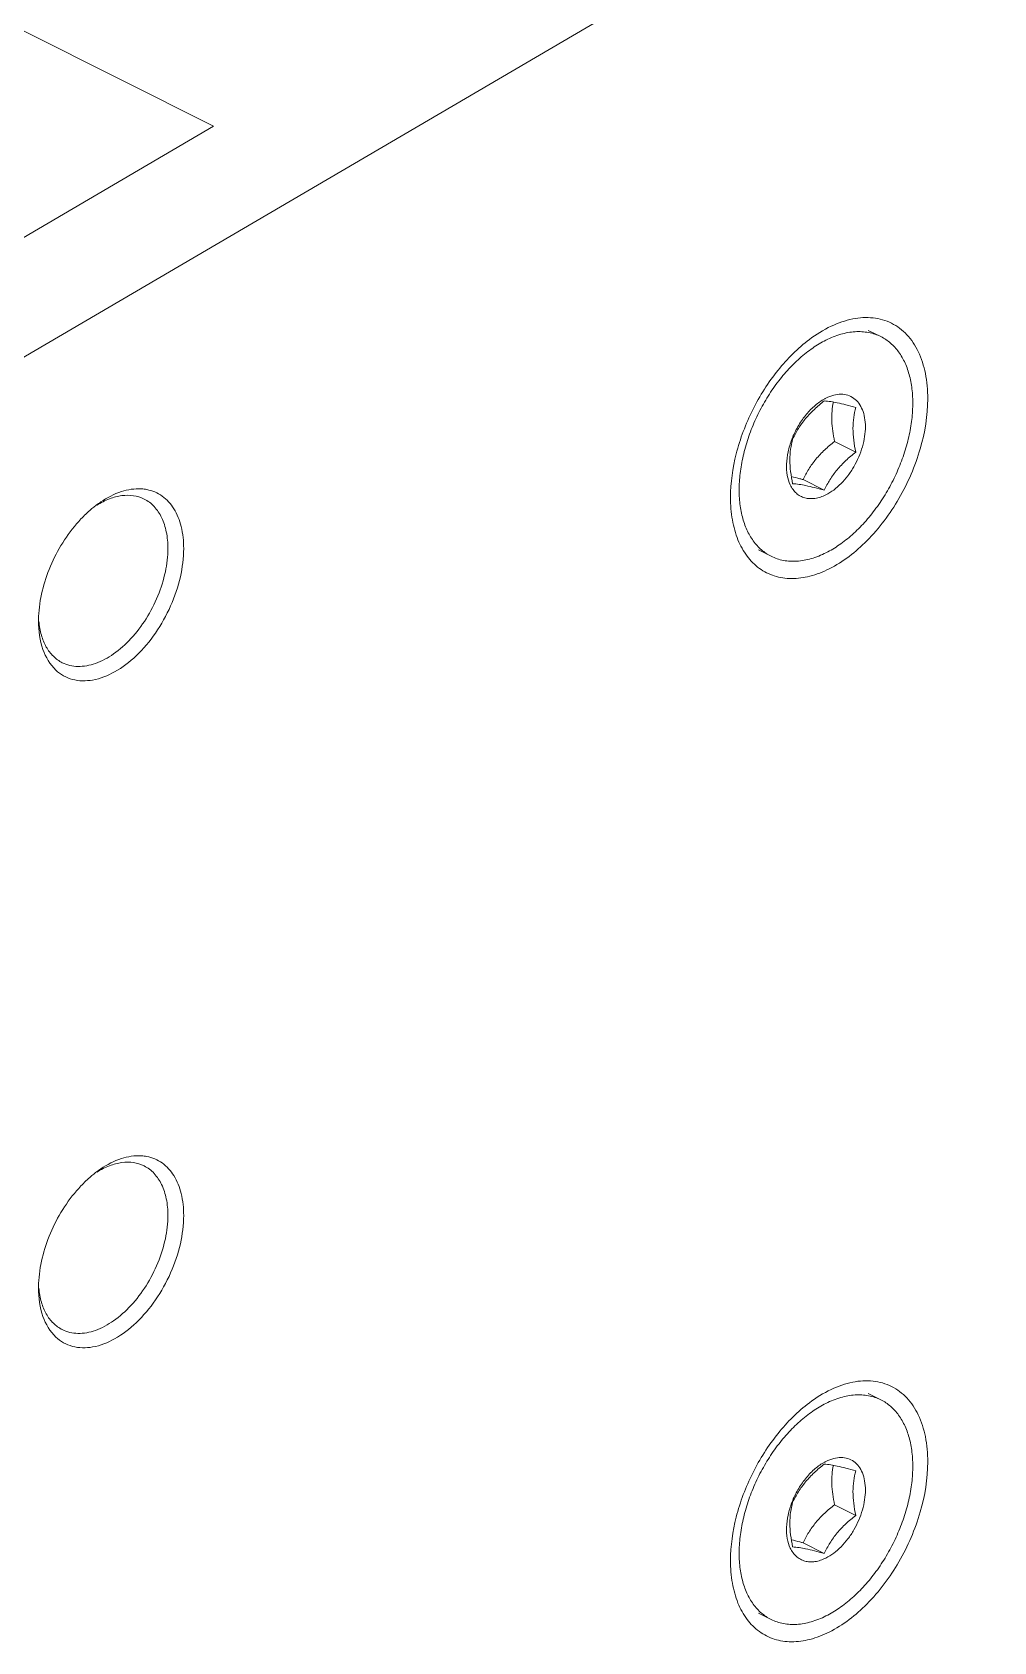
# Model space of a CAD drawing. Header units: millimetres. Extents: x 0 to 2524, y 0 to 1785.
# Drawn here: x 1518 to 1552.5, y 658.3 to 716 of the extents above; entities that cross this region are included whole.
import ezdxf

# ---------------------------------------------------------------- set-up
doc = ezdxf.new("R2010")
doc.units = ezdxf.units.MM
doc.header["$LTSCALE"] = 0.1
doc.layers.get('0').update_dxf_attribs({"lineweight": 13})

msp = doc.modelspace()

# ---------------------------------------------------------------- linework, layer by layer
for p, q in [((1503.926, 696.304), (1555.035, 726.235)), ((1517.7, 716.039), (1524.488, 712.645)), ((1524.488, 712.645), (1499.967, 698.284)), ((1548.405, 705.096), (1547.952, 705.322)), ((1547.506, 700.957), (1546.745, 701.338)), ((1546.375, 699.592), (1545.614, 699.972)), ((1544.469, 697.225), (1544.017, 697.451)), ((1548.405, 666.991), (1547.952, 667.217)), ((1547.506, 662.852), (1546.745, 663.233)), ((1546.375, 661.487), (1545.614, 661.867)), ((1544.469, 659.12), (1544.017, 659.346))]:
    msp.add_line(p, q)
for centre, radius, start, end in [((1547.199, 701.371), 1.702, 116.60985, 120.07327), ((1548.186, 700.28), 3.183, 158.69714, 159.11855), ((1522.543, 696.065), 3.751, 124.08114, 126.89797), ((1521.803, 698.107), 1.537, 79.01791, 86.65088), ((1522.677, 695.885), 3.975, 126.88303, 128.18477), ((1522.419, 694.892), 4.21, 176.19073, 177.925), ((1522.187, 694.9), 3.978, 177.92136, 179.98893), ((1521.803, 674.205), 1.537, 79.01791, 86.65088), ((1522.677, 671.983), 3.975, 126.88303, 128.18477), ((1522.543, 672.162), 3.751, 124.08114, 126.89797), ((1522.187, 670.998), 3.978, 177.92136, 179.98893), ((1522.419, 670.99), 4.21, 176.19073, 177.925), ((1547.199, 663.266), 1.702, 116.60985, 120.07327), ((1548.186, 662.174), 3.183, 158.69714, 159.11855)]:
    msp.add_arc(centre, radius, start, end)
for points, knots in [([(1550.086, 702.872), (1550.086, 703.176), (1550.036, 703.755), (1549.789, 704.547), (1549.375, 705.181), (1548.806, 705.615), (1548.117, 705.81), (1547.361, 705.761), (1546.579, 705.484), (1546.086, 705.175), (1545.843, 704.993)], [0, 0, 0, 0, 0.144821, 0.274812, 0.391414, 0.499998, 0.608577, 0.72521, 0.855132, 1, 1, 1, 1]), ([(1545.843, 704.993), (1545.424, 704.679), (1544.649, 703.9), (1543.76, 702.499), (1543.172, 700.947), (1543.015, 699.859), (1543.015, 699.336)], [0, 0, 0, 0, 0.240928, 0.500006, 0.759048, 1, 1, 1, 1]), ([(1546.437, 704.971), (1546.272, 704.889), (1545.944, 704.691), (1545.48, 704.324), (1545.04, 703.883), (1544.632, 703.38), (1544.266, 702.825), (1543.95, 702.231), (1543.692, 701.613), (1543.497, 700.984), (1543.371, 700.359), (1543.316, 699.752), (1543.333, 699.178), (1543.423, 698.648), (1543.584, 698.176), (1543.814, 697.772), (1544.108, 697.446), (1544.345, 697.287), (1544.469, 697.225)], [0, 0, 0, 0, 0.05982, 0.123742, 0.191197, 0.261436, 0.333522, 0.406431, 0.479094, 0.550455, 0.619524, 0.685439, 0.747526, 0.805374, 0.85892, 0.908539, 0.95511, 1, 1, 1, 1]), ([(1546.437, 704.971), (1546.607, 705.056), (1546.947, 705.193), (1547.467, 705.291), (1547.885, 705.27), (1548.192, 705.19), (1548.336, 705.13), (1548.405, 705.096)], [0, 0, 0, 0, 0.279066, 0.535041, 0.772469, 0.886915, 1, 1, 1, 1]), ([(1548.405, 705.096), (1548.529, 705.034), (1548.766, 704.875), (1549.06, 704.549), (1549.29, 704.145), (1549.451, 703.673), (1549.541, 703.143), (1549.558, 702.569), (1549.503, 701.962), (1549.376, 701.337), (1549.182, 700.708), (1548.924, 700.09), (1548.608, 699.496), (1548.242, 698.941), (1547.834, 698.438), (1547.393, 697.997), (1546.93, 697.63), (1546.602, 697.433), (1546.437, 697.35)], [0, 0, 0, 0, 0.04489, 0.091461, 0.14108, 0.194626, 0.252474, 0.314561, 0.380476, 0.449545, 0.520906, 0.593569, 0.666478, 0.738564, 0.808803, 0.876258, 0.94018, 1, 1, 1, 1]), ([(1543.015, 699.336), (1543.015, 699.065), (1543.054, 698.546), (1543.249, 697.825), (1543.575, 697.224), (1544.025, 696.769), (1544.582, 696.488), (1545.214, 696.396), (1545.89, 696.491), (1546.857, 696.871), (1548.013, 697.777), (1549.123, 699.269), (1549.877, 701.013), (1550.086, 702.268), (1550.086, 702.872)], [0, 0, 0, 0, 0.063484, 0.121269, 0.173586, 0.221944, 0.268804, 0.31709, 0.369295, 0.426889, 0.558517, 0.70669, 0.858545, 1, 1, 1, 1]), ([(1545.221, 701.436), (1545.279, 701.586), (1545.418, 701.877), (1545.684, 702.269), (1545.991, 702.599), (1546.226, 702.774), (1546.346, 702.844)], [0, 0, 0, 0, 0.264274, 0.524832, 0.772497, 1, 1, 1, 1]), ([(1545.243, 701.426), (1545.306, 701.554), (1545.444, 701.81), (1545.703, 702.17), (1546.017, 702.499), (1546.253, 702.696), (1546.375, 702.792)], [0, 0, 0, 0, 0.238828, 0.485903, 0.740658, 1, 1, 1, 1]), ([(1546.375, 702.792), (1546.531, 702.782), (1546.792, 702.739), (1547.167, 702.65), (1547.389, 702.59), (1547.506, 702.557)], [0, 0, 0, 0, 0.405706, 0.683587, 1, 1, 1, 1]), ([(1546.437, 702.893), (1546.525, 702.937), (1546.701, 703.006), (1546.971, 703.044), (1547.224, 703.007), (1547.447, 702.894), (1547.627, 702.712), (1547.757, 702.472), (1547.835, 702.184), (1547.86, 701.858), (1547.831, 701.508), (1547.75, 701.144), (1547.619, 700.782), (1547.445, 700.433), (1547.232, 700.112), (1546.989, 699.83), (1546.726, 699.598), (1546.534, 699.477), (1546.437, 699.428)], [0, 0, 0, 0, 0.057513, 0.109649, 0.157869, 0.204666, 0.252959, 0.305217, 0.362878, 0.426312, 0.495025, 0.567905, 0.643431, 0.719848, 0.795328, 0.868118, 0.936712, 1, 1, 1, 1]), ([(1546.701, 702.752), (1546.679, 702.645), (1546.646, 702.422), (1546.639, 702.073), (1546.674, 701.708), (1546.719, 701.462), (1546.745, 701.338)], [0, 0, 0, 0, 0.229743, 0.474013, 0.732073, 1, 1, 1, 1]), ([(1547.506, 702.557), (1547.475, 702.439), (1547.422, 702.191), (1547.396, 701.799), (1547.426, 701.382), (1547.476, 701.1), (1547.506, 700.957)], [0, 0, 0, 0, 0.226709, 0.469137, 0.72839, 1, 1, 1, 1]), ([(1545.157, 699.783), (1545.106, 699.891), (1545.033, 700.138), (1545.011, 700.54), (1545.069, 700.976), (1545.157, 701.268), (1545.212, 701.414)], [0, 0, 0, 0, 0.214292, 0.45515, 0.719428, 1, 1, 1, 1]), ([(1545.243, 699.826), (1545.213, 699.969), (1545.163, 700.251), (1545.133, 700.667), (1545.16, 701.06), (1545.212, 701.308), (1545.243, 701.426)], [0, 0, 0, 0, 0.27161, 0.530864, 0.773291, 1, 1, 1, 1]), ([(1546.745, 701.338), (1546.623, 701.243), (1546.388, 701.045), (1546.073, 700.716), (1545.814, 700.356), (1545.676, 700.1), (1545.614, 699.972)], [0, 0, 0, 0, 0.25934, 0.514098, 0.761174, 1, 1, 1, 1]), ([(1547.506, 700.957), (1547.384, 700.862), (1547.149, 700.665), (1546.834, 700.335), (1546.575, 699.975), (1546.437, 699.72), (1546.375, 699.592)], [0, 0, 0, 0, 0.259343, 0.514097, 0.761172, 1, 1, 1, 1]), ([(1546.437, 699.428), (1546.373, 699.396), (1546.244, 699.342), (1546.048, 699.295), (1545.858, 699.284), (1545.679, 699.312), (1545.515, 699.378), (1545.37, 699.481), (1545.248, 699.618), (1545.185, 699.726), (1545.157, 699.783)], [0, 0, 0, 0, 0.143544, 0.27724, 0.402179, 0.520759, 0.636199, 0.752235, 0.872513, 1, 1, 1, 1]), ([(1545.614, 699.972), (1545.577, 699.982), (1545.438, 700.021), (1545.298, 700.058), (1545.194, 700.083)], [0, 0, 0, 0, 0.260801, 1, 1, 1, 1]), ([(1546.375, 699.592), (1546.257, 699.625), (1546.036, 699.685), (1545.661, 699.774), (1545.4, 699.816), (1545.243, 699.826)], [0, 0, 0, 0, 0.316413, 0.594294, 1, 1, 1, 1]), ([(1521.995, 699.277), (1521.877, 699.336), (1521.613, 699.418), (1521.183, 699.415), (1520.733, 699.293), (1520.445, 699.146), (1520.301, 699.056)], [0, 0, 0, 0, 0.222188, 0.457512, 0.715354, 1, 1, 1, 1]), ([(1521.892, 699.641), (1521.654, 699.656), (1521.131, 699.569), (1520.67, 699.326), (1520.441, 699.171)], [0, 0, 0, 0, 0.464271, 1, 1, 1, 1]), ([(1522.848, 697.503), (1522.848, 697.703), (1522.816, 698.082), (1522.653, 698.602), (1522.382, 699.018), (1522.129, 699.21), (1521.995, 699.277)], [0, 0, 0, 0, 0.289644, 0.549626, 0.782831, 1, 1, 1, 1]), ([(1523.414, 697.503), (1523.414, 697.767), (1523.364, 698.264), (1523.108, 698.928), (1522.675, 699.415), (1522.289, 699.578), (1522.095, 699.616)], [0, 0, 0, 0, 0.293474, 0.550886, 0.77985, 1, 1, 1, 1]), ([(1520.219, 699.009), (1520.177, 698.976), (1520.006, 698.836), (1519.845, 698.682), (1519.73, 698.561)], [0, 0, 0, 0, 0.243636, 1, 1, 1, 1]), ([(1519.73, 698.561), (1519.295, 698.099), (1518.601, 697.026), (1518.26, 695.79), (1518.218, 695.172)], [0, 0, 0, 0, 0.505846, 1, 1, 1, 1]), ([(1518.829, 693.146), (1518.913, 693.067), (1519.1, 692.929), (1519.541, 692.75), (1520.2, 692.746), (1520.995, 693.067), (1521.76, 693.657), (1522.438, 694.467), (1522.974, 695.427), (1523.322, 696.454), (1523.414, 697.162), (1523.414, 697.503)], [0, 0, 0, 0, 0.046007, 0.091678, 0.188032, 0.299402, 0.427898, 0.569777, 0.71796, 0.864019, 1, 1, 1, 1]), ([(1519.062, 693.41), (1519.233, 693.324), (1519.643, 693.232), (1520.293, 693.362), (1520.944, 693.719), (1521.558, 694.272), (1522.093, 694.98), (1522.51, 695.79), (1522.779, 696.641), (1522.848, 697.223), (1522.848, 697.503)], [0, 0, 0, 0, 0.0905, 0.191274, 0.307366, 0.438238, 0.579573, 0.724967, 0.867307, 1, 1, 1, 1]), ([(1544.469, 697.225), (1544.538, 697.191), (1544.682, 697.131), (1544.989, 697.051), (1545.407, 697.03), (1545.927, 697.128), (1546.267, 697.265), (1546.437, 697.35)], [0, 0, 0, 0, 0.113085, 0.227531, 0.464959, 0.720934, 1, 1, 1, 1]), ([(1518.209, 694.901), (1518.209, 694.557), (1518.288, 693.917), (1518.619, 693.344), (1518.829, 693.146)], [0, 0, 0, 0, 0.543652, 1, 1, 1, 1]), ([(1518.222, 694.892), (1518.237, 694.724), (1518.293, 694.405), (1518.465, 693.975), (1518.721, 693.631), (1518.944, 693.469), (1519.062, 693.41)], [0, 0, 0, 0, 0.284723, 0.542476, 0.777738, 1, 1, 1, 1]), ([(1521.892, 675.739), (1521.654, 675.753), (1521.131, 675.667), (1520.67, 675.424), (1520.441, 675.269)], [0, 0, 0, 0, 0.464271, 1, 1, 1, 1]), ([(1523.414, 673.601), (1523.414, 673.864), (1523.364, 674.362), (1523.108, 675.026), (1522.675, 675.513), (1522.289, 675.676), (1522.095, 675.714)], [0, 0, 0, 0, 0.293474, 0.550886, 0.77985, 1, 1, 1, 1]), ([(1520.219, 675.107), (1520.177, 675.074), (1520.006, 674.933), (1519.845, 674.78), (1519.73, 674.658)], [0, 0, 0, 0, 0.243636, 1, 1, 1, 1]), ([(1521.995, 675.375), (1521.877, 675.434), (1521.613, 675.516), (1521.183, 675.513), (1520.733, 675.391), (1520.445, 675.243), (1520.301, 675.154)], [0, 0, 0, 0, 0.222188, 0.457512, 0.715354, 1, 1, 1, 1]), ([(1522.848, 673.601), (1522.848, 673.8), (1522.816, 674.18), (1522.653, 674.7), (1522.382, 675.115), (1522.129, 675.308), (1521.995, 675.375)], [0, 0, 0, 0, 0.289644, 0.549626, 0.782831, 1, 1, 1, 1]), ([(1519.73, 674.658), (1519.295, 674.197), (1518.601, 673.123), (1518.26, 671.888), (1518.218, 671.269)], [0, 0, 0, 0, 0.505846, 1, 1, 1, 1]), ([(1518.829, 669.244), (1518.913, 669.165), (1519.1, 669.026), (1519.541, 668.847), (1520.2, 668.843), (1520.995, 669.164), (1521.76, 669.755), (1522.438, 670.564), (1522.974, 671.525), (1523.322, 672.552), (1523.414, 673.26), (1523.414, 673.601)], [0, 0, 0, 0, 0.046007, 0.091678, 0.188032, 0.299402, 0.427898, 0.569777, 0.71796, 0.864019, 1, 1, 1, 1]), ([(1519.062, 669.507), (1519.233, 669.422), (1519.643, 669.33), (1520.293, 669.46), (1520.944, 669.817), (1521.558, 670.37), (1522.093, 671.077), (1522.51, 671.887), (1522.779, 672.738), (1522.848, 673.32), (1522.848, 673.601)], [0, 0, 0, 0, 0.0905, 0.191274, 0.307366, 0.438238, 0.579573, 0.724967, 0.867307, 1, 1, 1, 1]), ([(1518.209, 670.999), (1518.209, 670.654), (1518.288, 670.015), (1518.619, 669.442), (1518.829, 669.244)], [0, 0, 0, 0, 0.543652, 1, 1, 1, 1]), ([(1518.222, 670.989), (1518.237, 670.822), (1518.293, 670.503), (1518.465, 670.072), (1518.721, 669.728), (1518.944, 669.566), (1519.062, 669.507)], [0, 0, 0, 0, 0.284723, 0.542476, 0.777738, 1, 1, 1, 1]), ([(1545.843, 666.888), (1546.086, 667.07), (1546.579, 667.378), (1547.361, 667.656), (1548.117, 667.705), (1548.806, 667.51), (1549.375, 667.076), (1549.789, 666.441), (1550.036, 665.65), (1550.086, 665.071), (1550.086, 664.767)], [0, 0, 0, 0, 0.144868, 0.27479, 0.391423, 0.500002, 0.608586, 0.725188, 0.855179, 1, 1, 1, 1]), ([(1543.015, 661.231), (1543.015, 661.754), (1543.172, 662.842), (1543.76, 664.394), (1544.649, 665.795), (1545.424, 666.574), (1545.843, 666.888)], [0, 0, 0, 0, 0.240952, 0.499994, 0.759072, 1, 1, 1, 1]), ([(1546.437, 666.866), (1546.272, 666.783), (1545.944, 666.586), (1545.48, 666.219), (1545.04, 665.778), (1544.632, 665.275), (1544.266, 664.72), (1543.95, 664.126), (1543.692, 663.508), (1543.497, 662.879), (1543.371, 662.254), (1543.316, 661.647), (1543.333, 661.073), (1543.423, 660.543), (1543.584, 660.071), (1543.814, 659.666), (1544.108, 659.341), (1544.345, 659.182), (1544.469, 659.12)], [0, 0, 0, 0, 0.05982, 0.123742, 0.191197, 0.261436, 0.333522, 0.406431, 0.479094, 0.550455, 0.619524, 0.685439, 0.747526, 0.805374, 0.85892, 0.908539, 0.95511, 1, 1, 1, 1]), ([(1546.437, 666.866), (1546.607, 666.951), (1546.947, 667.088), (1547.467, 667.186), (1547.885, 667.165), (1548.192, 667.085), (1548.336, 667.025), (1548.405, 666.991)], [0, 0, 0, 0, 0.279066, 0.535041, 0.772469, 0.886915, 1, 1, 1, 1]), ([(1548.405, 666.991), (1548.529, 666.929), (1548.766, 666.77), (1549.06, 666.444), (1549.29, 666.04), (1549.451, 665.568), (1549.541, 665.038), (1549.558, 664.464), (1549.503, 663.857), (1549.376, 663.232), (1549.182, 662.603), (1548.924, 661.985), (1548.608, 661.391), (1548.242, 660.836), (1547.834, 660.333), (1547.393, 659.892), (1546.93, 659.525), (1546.602, 659.327), (1546.437, 659.245)], [0, 0, 0, 0, 0.04489, 0.091461, 0.14108, 0.194626, 0.252474, 0.314561, 0.380476, 0.449545, 0.520906, 0.593569, 0.666478, 0.738564, 0.808803, 0.876258, 0.94018, 1, 1, 1, 1]), ([(1550.086, 664.767), (1550.086, 664.163), (1549.877, 662.908), (1549.123, 661.163), (1548.013, 659.671), (1546.857, 658.766), (1545.89, 658.386), (1545.214, 658.291), (1544.582, 658.383), (1544.025, 658.664), (1543.575, 659.119), (1543.249, 659.72), (1543.054, 660.441), (1543.015, 660.96), (1543.015, 661.231)], [0, 0, 0, 0, 0.141455, 0.29331, 0.441483, 0.573111, 0.630705, 0.68291, 0.731195, 0.778056, 0.826414, 0.87873, 0.936516, 1, 1, 1, 1]), ([(1545.221, 663.331), (1545.279, 663.481), (1545.418, 663.772), (1545.684, 664.164), (1545.991, 664.494), (1546.226, 664.669), (1546.346, 664.739)], [0, 0, 0, 0, 0.264274, 0.524832, 0.772497, 1, 1, 1, 1]), ([(1545.243, 663.321), (1545.306, 663.449), (1545.444, 663.704), (1545.703, 664.064), (1546.017, 664.394), (1546.253, 664.591), (1546.375, 664.687)], [0, 0, 0, 0, 0.238828, 0.485903, 0.740658, 1, 1, 1, 1]), ([(1546.375, 664.687), (1546.531, 664.677), (1546.792, 664.634), (1547.167, 664.545), (1547.389, 664.485), (1547.506, 664.452)], [0, 0, 0, 0, 0.405706, 0.683587, 1, 1, 1, 1]), ([(1546.437, 664.787), (1546.525, 664.831), (1546.701, 664.9), (1546.971, 664.939), (1547.224, 664.902), (1547.447, 664.789), (1547.627, 664.607), (1547.757, 664.367), (1547.835, 664.079), (1547.86, 663.753), (1547.831, 663.403), (1547.75, 663.039), (1547.619, 662.677), (1547.445, 662.328), (1547.232, 662.007), (1546.989, 661.725), (1546.726, 661.493), (1546.534, 661.372), (1546.437, 661.323)], [0, 0, 0, 0, 0.057513, 0.109649, 0.157869, 0.204666, 0.252959, 0.305217, 0.362878, 0.426312, 0.495025, 0.567905, 0.643431, 0.719848, 0.795328, 0.868118, 0.936712, 1, 1, 1, 1]), ([(1546.701, 664.647), (1546.679, 664.54), (1546.646, 664.317), (1546.639, 663.968), (1546.674, 663.603), (1546.719, 663.357), (1546.745, 663.233)], [0, 0, 0, 0, 0.229743, 0.474013, 0.732073, 1, 1, 1, 1]), ([(1547.506, 664.452), (1547.475, 664.334), (1547.422, 664.086), (1547.396, 663.694), (1547.426, 663.277), (1547.476, 662.995), (1547.506, 662.852)], [0, 0, 0, 0, 0.226709, 0.469137, 0.72839, 1, 1, 1, 1]), ([(1545.157, 661.678), (1545.106, 661.786), (1545.033, 662.033), (1545.011, 662.435), (1545.069, 662.871), (1545.157, 663.163), (1545.212, 663.309)], [0, 0, 0, 0, 0.214292, 0.45515, 0.719428, 1, 1, 1, 1]), ([(1545.243, 661.721), (1545.213, 661.864), (1545.163, 662.146), (1545.133, 662.562), (1545.16, 662.955), (1545.212, 663.203), (1545.243, 663.321)], [0, 0, 0, 0, 0.27161, 0.530864, 0.773291, 1, 1, 1, 1]), ([(1546.745, 663.233), (1546.623, 663.138), (1546.388, 662.94), (1546.073, 662.611), (1545.814, 662.251), (1545.676, 661.995), (1545.614, 661.867)], [0, 0, 0, 0, 0.25934, 0.514098, 0.761174, 1, 1, 1, 1]), ([(1547.506, 662.852), (1547.384, 662.757), (1547.149, 662.56), (1546.834, 662.23), (1546.575, 661.87), (1546.437, 661.615), (1546.375, 661.487)], [0, 0, 0, 0, 0.259343, 0.514097, 0.761172, 1, 1, 1, 1]), ([(1546.437, 661.323), (1546.373, 661.291), (1546.244, 661.237), (1546.048, 661.19), (1545.858, 661.179), (1545.679, 661.207), (1545.515, 661.273), (1545.37, 661.376), (1545.248, 661.513), (1545.185, 661.621), (1545.157, 661.678)], [0, 0, 0, 0, 0.143544, 0.27724, 0.402179, 0.520759, 0.636199, 0.752235, 0.872513, 1, 1, 1, 1]), ([(1545.614, 661.867), (1545.577, 661.877), (1545.438, 661.916), (1545.298, 661.953), (1545.194, 661.978)], [0, 0, 0, 0, 0.260801, 1, 1, 1, 1]), ([(1546.375, 661.487), (1546.257, 661.519), (1546.036, 661.579), (1545.661, 661.669), (1545.4, 661.711), (1545.243, 661.721)], [0, 0, 0, 0, 0.316413, 0.594294, 1, 1, 1, 1]), ([(1544.469, 659.12), (1544.538, 659.085), (1544.682, 659.026), (1544.989, 658.946), (1545.407, 658.925), (1545.927, 659.023), (1546.267, 659.16), (1546.437, 659.245)], [0, 0, 0, 0, 0.113085, 0.227531, 0.464959, 0.720934, 1, 1, 1, 1])]:
    msp.add_open_spline(points, degree=3, knots=knots)

doc.saveas('drawing.dxf')
